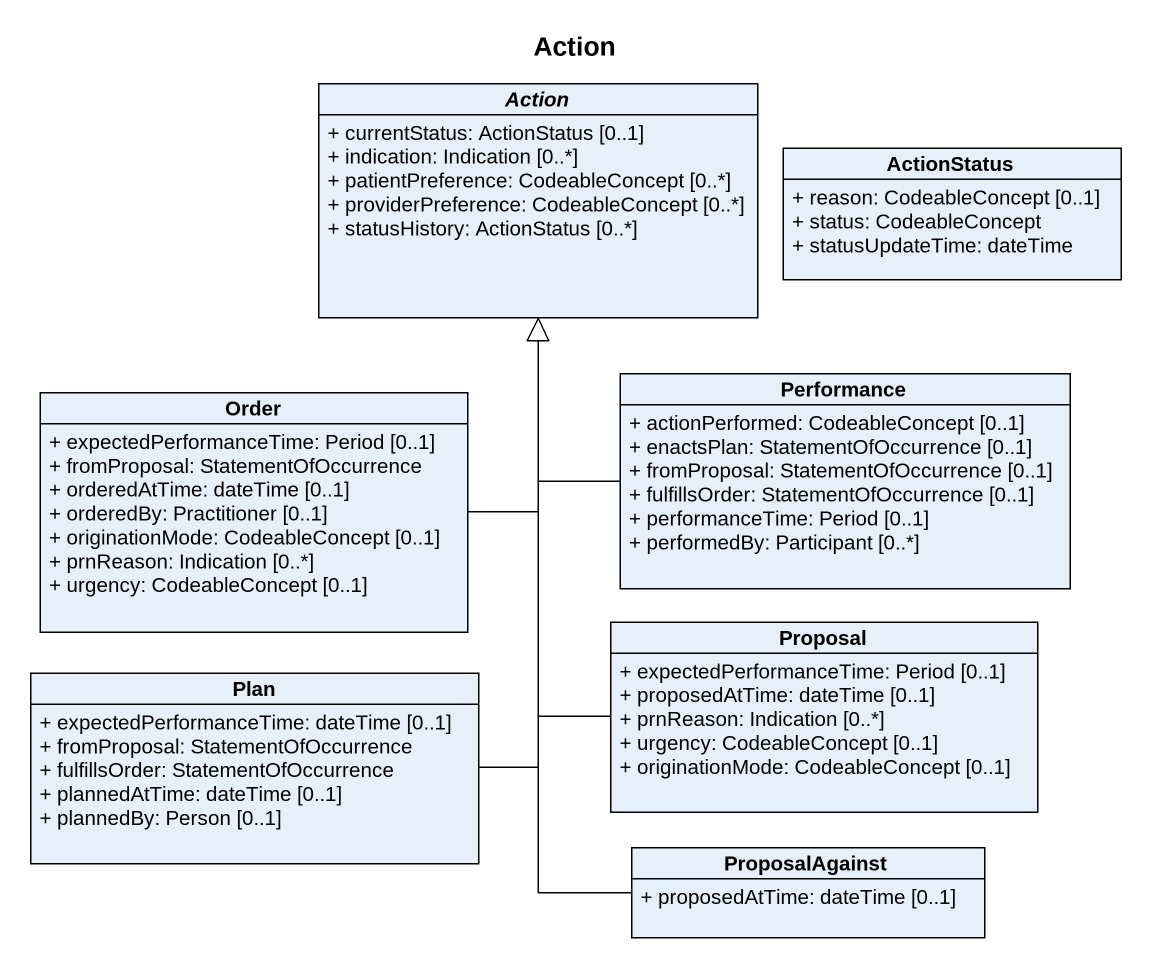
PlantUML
@startuml
title Action
hide circle
hide empty members
skinparam classAttributeIconSize 0
abstract class "Action" as Action_ {
  + currentStatus: ActionStatus [0..1]
  + indication: Indication [0..*]
  + patientPreference: CodeableConcept [0..*]
  + providerPreference: CodeableConcept [0..*]
  + statusHistory: ActionStatus [0..*]
}
class ActionStatus {
  + reason: CodeableConcept [0..1]
  + status: CodeableConcept
  + statusUpdateTime: dateTime
}
class Order {
  + expectedPerformanceTime: Period [0..1]
  + fromProposal: StatementOfOccurrence
  + orderedAtTime: dateTime [0..1]
  + orderedBy: Practitioner [0..1]
  + originationMode: CodeableConcept [0..1]
  + prnReason: Indication [0..*]
  + urgency: CodeableConcept [0..1]
}
class Performance {
  + actionPerformed: CodeableConcept [0..1]
  + enactsPlan: StatementOfOccurrence [0..1]
  + fromProposal: StatementOfOccurrence [0..1]
  + fulfillsOrder: StatementOfOccurrence [0..1]
  + performanceTime: Period [0..1]
  + performedBy: Participant [0..*]
}
class Plan {
  + expectedPerformanceTime: dateTime [0..1]
  + fromProposal: StatementOfOccurrence
  + fulfillsOrder: StatementOfOccurrence
  + plannedAtTime: dateTime [0..1]
  + plannedBy: Person [0..1]
}
class Proposal {
  + expectedPerformanceTime: Period [0..1]
  + proposedAtTime: dateTime [0..1]
  + prnReason: Indication [0..*]
  + urgency: CodeableConcept [0..1]
  + originationMode: CodeableConcept [0..1]
}
class ProposalAgainst {
  + proposedAtTime: dateTime [0..1]
}
Order -up-|> Action_
Performance -up-|> Action_
Plan -up-|> Action_
Proposal -up-|> Action_
ProposalAgainst -up-|> Action_
@enduml
